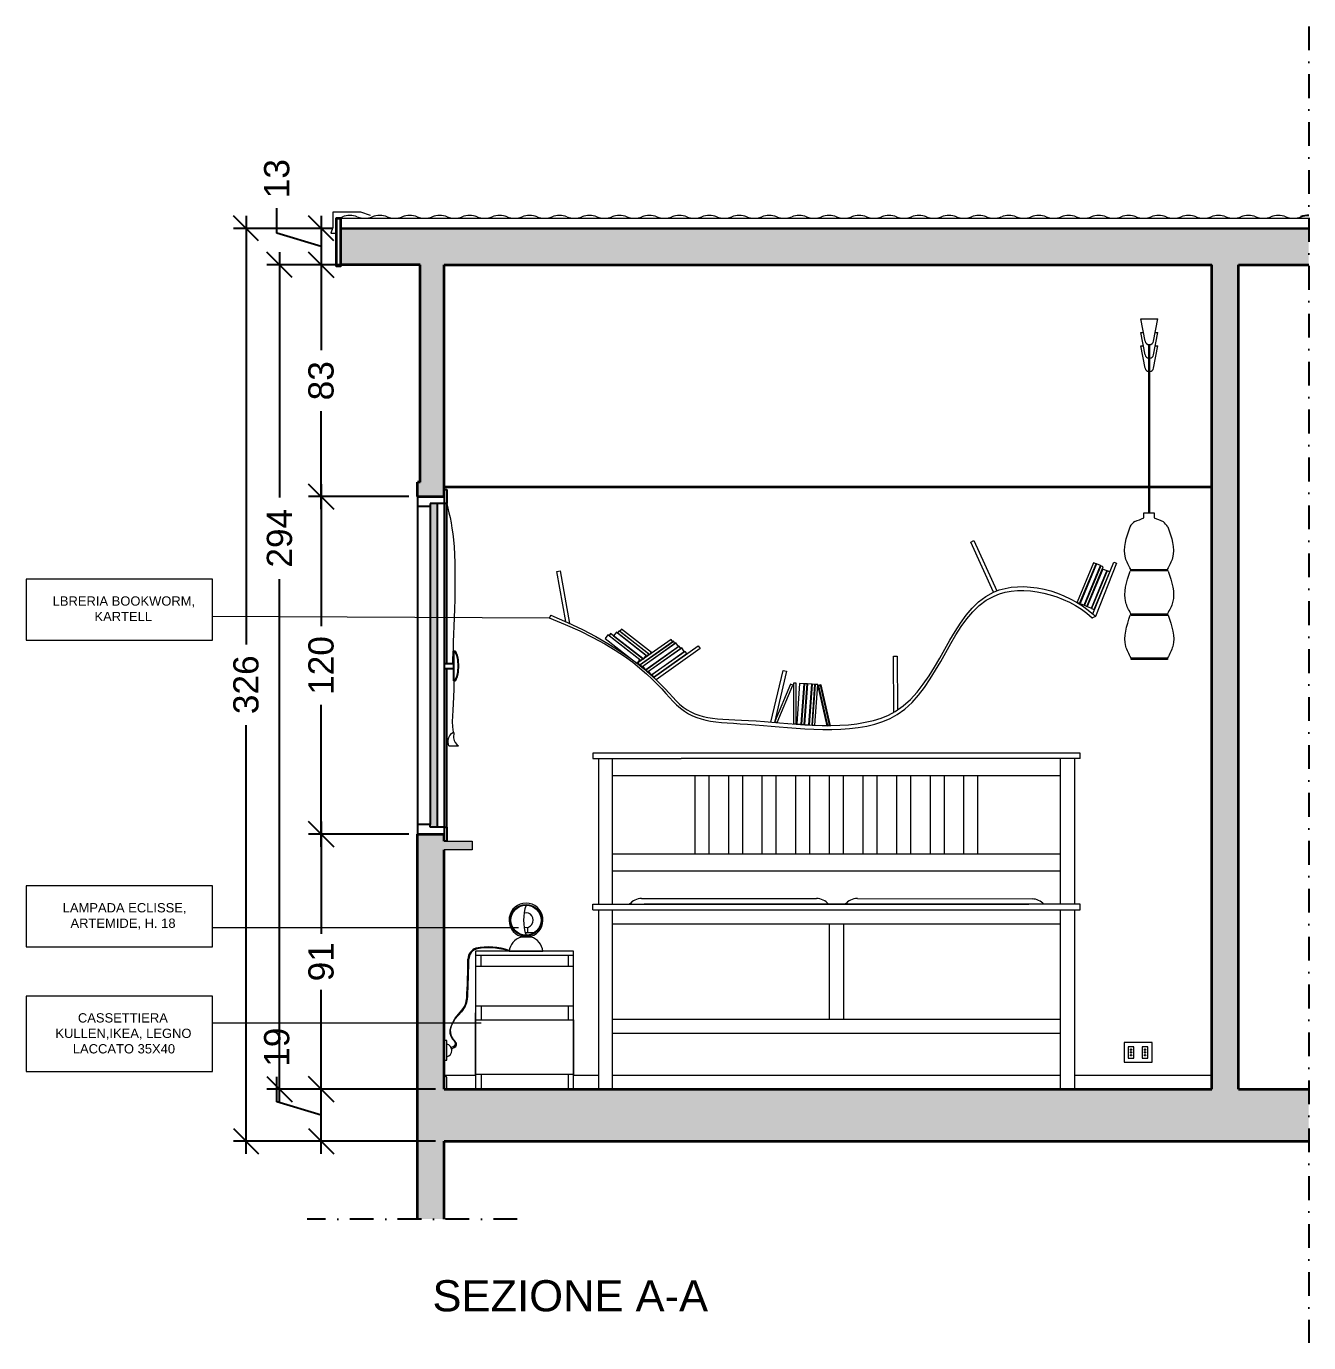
# Model space of a CAD drawing. Header units: inches. Extents: x -449 to 2669, y -1122 to 7170.
# Drawn here: x 875.4 to 1333.2, y 262.2 to 732 of the extents above; entities that cross this region are included whole.
import ezdxf

# ---------------------------------------------------------------- set-up
doc = ezdxf.new("R2010")
doc.units = ezdxf.units.IN
doc.header["$MEASUREMENT"] = 0
doc.linetypes.add('DASHDOT', pattern=[1, 0.5, -0.25, 0, -0.25])
for name, color, linetype, lineweight in [('A-ANNO-DIMS', 3, 'Continuous', 18), ('A-ANNO-SYMB', 3, 'Continuous', 18), ('A-DETL-MBND', 3, 'Continuous', 18), ('A-ELEV-MBE1', 7, 'Continuous', 35), ('A-ELEV-MBE2', 4, 'Continuous', 25), ('A-FURN', 8, 'Continuous', 18), ('A-SECT-MCUT', 7, 'Continuous', 35), ('A-WALL-STUD', 3, 'Continuous', 18)]:
    doc.layers.add(name, color=color, linetype=linetype, lineweight=lineweight)
doc.layers.add('TRATTEGGIO', color=32, linetype='Continuous')
doc.styles.add('ARIAL', font='Arial.ttf')
doc.styles.get("Standard").update_dxf_attribs({"font": 'Arial.ttf'})
doc.dimstyles.new('TICK_36', dxfattribs={"dimtxt": 3.6, "dimasz": 3.6, "dimexe": 1.8, "dimexo": 1.2, "dimgap": 1.8, "dimtad": 0, "dimdec": 0, "dimzin": 0, "dimdsep": 46, "dimtxsty": 'ARIAL', "dimblk": 'OBLIQUE', "dimcen": 1.8, "dimdle": 1.8, "dimclrd": 256, "dimclrt": 256, "dimadec": 0, "dimazin": 0, "dimtfac": 1, "dimtdec": 0, "dimtmove": 1, "dimatfit": 3, "dimldrblk": 'OPEN90', "dimfxl": 1, "dimtfill": 1, "dimtolj": 1, "dimtzin": 0, "dimarcsym": 0})

# ---------------------------------------------------------------- blocks, each defined once
blk = doc.blocks.new('_Oblique')
at = {"color": 0, "linetype": 'ByBlock', "lineweight": -2}
blk.add_line((-0.5, -0.5), (0.5, 0.5), dxfattribs=at)
blk = doc.blocks.new('*D50')
at = {"layer": 'A-ANNO-DIMS', "lineweight": -2, "transparency": 16777216}
for p, q in [((953.82, 664.43), (953.82, 511.43)), ((953.82, 329.67), (953.82, 482.67))]:
    blk.add_line(p, q, dxfattribs=at)
at = {"layer": 'A-ANNO-DIMS', "color": 0, "lineweight": -2, "transparency": 16777216}
for p, q in [((984.56, 659.93), (949.32, 659.93)), ((1021.49, 334.17), (949.32, 334.17))]:
    blk.add_line(p, q, dxfattribs=at)
at = {"layer": 'Defpoints', "color": 0, "transparency": 16777216}
for p in [(953.82, 659.93), (987.56, 659.93), (1024.49, 334.17)]:
    blk.add_point(p, dxfattribs=at)
at = {"layer": 'A-ANNO-DIMS', "lineweight": -2, "transparency": 16777216, "xscale": 9, "yscale": 9, "zscale": 9}
for p, rotation in [((953.82, 659.93), 90), ((953.82, 334.17), 270)]:
    blk.add_blockref('_Oblique', p, dxfattribs=dict(at, rotation=rotation))
at = {"layer": 'A-ANNO-DIMS', "transparency": 16777216, "insert": (953.82, 497.05), "char_height": 9, "attachment_point": 5, "rotation": 90, "style": 'ARIAL', "bg_fill": 3, "box_fill_scale": 1.25, "bg_fill_color": 256, "bg_fill_true_color": 13158600, "bg_fill_transparency": 0}
blk.add_mtext('\\A1;326', dxfattribs=at)
blk = doc.blocks.new('_Open90')
at = {"color": 0, "linetype": 'ByBlock', "lineweight": -2}
for p, q in [((0, 0), (-1, 0)), ((-0.5, 0.5), (0, 0)), ((0, 0), (-0.5, -0.5))]:
    blk.add_line(p, q, dxfattribs=at)
blk = doc.blocks.new('*D51')
at = {"layer": 'A-ANNO-DIMS', "lineweight": -2, "transparency": 16777216}
for p, q in [((964.81, 348.17), (964.81, 357.17)), ((980.63, 329.67), (980.63, 357.19)), ((980.63, 343.43), (964.81, 348.17))]:
    blk.add_line(p, q, dxfattribs=at)
at = {"layer": 'A-ANNO-DIMS', "color": 0, "lineweight": -2, "transparency": 16777216}
for p, q in [((1021.49, 352.69), (976.13, 352.69)), ((1021.49, 334.17), (976.13, 334.17))]:
    blk.add_line(p, q, dxfattribs=at)
at = {"layer": 'Defpoints', "color": 0, "transparency": 16777216}
for p in [(980.63, 352.69), (1024.49, 352.69), (1024.49, 334.17)]:
    blk.add_point(p, dxfattribs=at)
at = {"layer": 'A-ANNO-DIMS', "lineweight": -2, "transparency": 16777216, "xscale": 9, "yscale": 9, "zscale": 9}
for p, rotation in [((980.63, 352.69), 90), ((980.63, 334.17), 270)]:
    blk.add_blockref('_Oblique', p, dxfattribs=dict(at, rotation=rotation))
at = {"layer": 'A-ANNO-DIMS', "transparency": 16777216, "insert": (964.81, 367.69), "char_height": 9, "attachment_point": 5, "rotation": 90, "style": 'ARIAL', "bg_fill": 3, "box_fill_scale": 1.25, "bg_fill_color": 256, "bg_fill_true_color": 13158600, "bg_fill_transparency": 0}
blk.add_mtext('\\A1;19', dxfattribs=at)
blk = doc.blocks.new('*D52')
at = {"layer": 'A-ANNO-DIMS', "lineweight": -2, "transparency": 16777216}
for p, q in [((980.63, 448.19), (980.63, 408.21)), ((980.63, 348.19), (980.63, 388.16))]:
    blk.add_line(p, q, dxfattribs=at)
at = {"layer": 'A-ANNO-DIMS', "color": 0, "lineweight": -2, "transparency": 16777216}
for p, q in [((1011.98, 443.69), (976.13, 443.69)), ((1021.49, 352.69), (976.13, 352.69))]:
    blk.add_line(p, q, dxfattribs=at)
at = {"layer": 'Defpoints', "color": 0, "transparency": 16777216}
for p in [(980.63, 443.69), (1014.98, 443.69), (1024.49, 352.69)]:
    blk.add_point(p, dxfattribs=at)
at = {"layer": 'A-ANNO-DIMS', "lineweight": -2, "transparency": 16777216, "xscale": 9, "yscale": 9, "zscale": 9}
for p, rotation in [((980.63, 443.69), 90), ((980.63, 352.69), 270)]:
    blk.add_blockref('_Oblique', p, dxfattribs=dict(at, rotation=rotation))
at = {"layer": 'A-ANNO-DIMS', "transparency": 16777216, "insert": (980.63, 398.19), "char_height": 9, "attachment_point": 5, "rotation": 90, "style": 'ARIAL', "bg_fill": 3, "box_fill_scale": 1.25, "bg_fill_color": 256, "bg_fill_true_color": 13158600, "bg_fill_transparency": 0}
blk.add_mtext('\\A1;91', dxfattribs=at)
blk = doc.blocks.new('*D53')
at = {"layer": 'A-ANNO-DIMS', "lineweight": -2, "transparency": 16777216}
for p, q in [((980.63, 568.68), (980.63, 517.95)), ((980.63, 439.19), (980.63, 489.92))]:
    blk.add_line(p, q, dxfattribs=at)
at = {"layer": 'A-ANNO-DIMS', "color": 0, "lineweight": -2, "transparency": 16777216}
for p, q in [((1011.98, 564.18), (976.13, 564.18)), ((1011.98, 443.69), (976.13, 443.69))]:
    blk.add_line(p, q, dxfattribs=at)
at = {"layer": 'Defpoints', "color": 0, "transparency": 16777216}
for p in [(980.63, 564.18), (1014.98, 564.18), (1014.98, 443.69)]:
    blk.add_point(p, dxfattribs=at)
at = {"layer": 'A-ANNO-DIMS', "lineweight": -2, "transparency": 16777216, "xscale": 9, "yscale": 9, "zscale": 9}
for p, rotation in [((980.63, 564.18), 90), ((980.63, 443.69), 270)]:
    blk.add_blockref('_Oblique', p, dxfattribs=dict(at, rotation=rotation))
at = {"layer": 'A-ANNO-DIMS', "transparency": 16777216, "insert": (980.63, 503.93), "char_height": 9, "attachment_point": 5, "rotation": 90, "style": 'ARIAL', "bg_fill": 3, "box_fill_scale": 1.25, "bg_fill_color": 256, "bg_fill_true_color": 13158600, "bg_fill_transparency": 0}
blk.add_mtext('\\A1;120', dxfattribs=at)
blk = doc.blocks.new('*D54')
at = {"layer": 'A-ANNO-DIMS', "lineweight": -2, "transparency": 16777216}
for p, q in [((980.63, 651.42), (980.63, 616.43)), ((980.63, 559.68), (980.63, 594.66))]:
    blk.add_line(p, q, dxfattribs=at)
at = {"layer": 'A-ANNO-DIMS', "color": 0, "lineweight": -2, "transparency": 16777216}
for p, q in [((1012.98, 646.92), (976.13, 646.92)), ((1011.98, 564.18), (976.13, 564.18))]:
    blk.add_line(p, q, dxfattribs=at)
at = {"layer": 'Defpoints', "color": 0, "transparency": 16777216}
for p in [(980.63, 646.92), (1015.98, 646.92), (1014.98, 564.18)]:
    blk.add_point(p, dxfattribs=at)
at = {"layer": 'A-ANNO-DIMS', "lineweight": -2, "transparency": 16777216, "xscale": 9, "yscale": 9, "zscale": 9}
for p, rotation in [((980.63, 646.92), 90), ((980.63, 564.18), 270)]:
    blk.add_blockref('_Oblique', p, dxfattribs=dict(at, rotation=rotation))
at = {"layer": 'A-ANNO-DIMS', "transparency": 16777216, "insert": (980.63, 605.55), "char_height": 9, "attachment_point": 5, "rotation": 90, "style": 'ARIAL', "bg_fill": 3, "box_fill_scale": 1.25, "bg_fill_color": 256, "bg_fill_true_color": 13158600, "bg_fill_transparency": 0}
blk.add_mtext('\\A1;83', dxfattribs=at)
blk = doc.blocks.new('*D55')
at = {"layer": 'A-ANNO-DIMS', "lineweight": -2, "transparency": 16777216}
for p, q in [((964.81, 658.17), (964.81, 667.17)), ((980.63, 664.43), (980.63, 642.42)), ((980.63, 653.42), (964.81, 658.17))]:
    blk.add_line(p, q, dxfattribs=at)
at = {"layer": 'A-ANNO-DIMS', "color": 0, "lineweight": -2, "transparency": 16777216}
for p, q in [((984.56, 659.93), (976.13, 659.93)), ((984.56, 646.92), (976.13, 646.92))]:
    blk.add_line(p, q, dxfattribs=at)
at = {"layer": 'Defpoints', "color": 0, "transparency": 16777216}
for p in [(987.56, 659.93), (980.63, 646.92), (987.56, 646.92)]:
    blk.add_point(p, dxfattribs=at)
at = {"layer": 'A-ANNO-DIMS', "lineweight": -2, "transparency": 16777216, "xscale": 9, "yscale": 9, "zscale": 9}
for p, rotation in [((980.63, 659.93), 90), ((980.63, 646.92), 270)]:
    blk.add_blockref('_Oblique', p, dxfattribs=dict(at, rotation=rotation))
at = {"layer": 'A-ANNO-DIMS', "transparency": 16777216, "insert": (964.81, 677.68), "char_height": 9, "attachment_point": 5, "rotation": 90, "style": 'ARIAL', "bg_fill": 3, "box_fill_scale": 1.25, "bg_fill_color": 256, "bg_fill_true_color": 13158600, "bg_fill_transparency": 0}
blk.add_mtext('\\A1;13', dxfattribs=at)
blk = doc.blocks.new('*D56')
at = {"layer": 'A-ANNO-DIMS', "lineweight": -2, "transparency": 16777216}
for p, q in [((965.79, 651.42), (965.79, 563.91)), ((965.79, 348.19), (965.79, 534.77))]:
    blk.add_line(p, q, dxfattribs=at)
at = {"layer": 'A-ANNO-DIMS', "color": 0, "lineweight": -2, "transparency": 16777216}
for p, q in [((1012.98, 646.92), (961.29, 646.92)), ((1011.98, 352.69), (961.29, 352.69))]:
    blk.add_line(p, q, dxfattribs=at)
at = {"layer": 'Defpoints', "color": 0, "transparency": 16777216}
for p in [(965.79, 646.92), (1015.98, 646.92), (1014.98, 352.69)]:
    blk.add_point(p, dxfattribs=at)
at = {"layer": 'A-ANNO-DIMS', "lineweight": -2, "transparency": 16777216, "xscale": 9, "yscale": 9, "zscale": 9}
for p, rotation in [((965.79, 646.92), 90), ((965.79, 352.69), 270)]:
    blk.add_blockref('_Oblique', p, dxfattribs=dict(at, rotation=rotation))
at = {"layer": 'A-ANNO-DIMS', "transparency": 16777216, "insert": (965.79, 549.34), "char_height": 9, "attachment_point": 5, "rotation": 90, "style": 'ARIAL', "bg_fill": 3, "box_fill_scale": 1.25, "bg_fill_color": 256, "bg_fill_true_color": 13158600, "bg_fill_transparency": 0}
blk.add_mtext('\\A1;294', dxfattribs=at)

msp = doc.modelspace()

# ---------------------------------------------------------------- hatches: boundary and pattern name
h = msp.add_hatch(color=5)
h.dxf.hatch_style = 1
h.paths.add_polyline_path([(1024.49, 564.18), (1024.49, 569.36), (1023.49, 569.36), (1014.98, 569.36), (1014.98, 564.18)])
h = msp.add_hatch()
h.set_pattern_fill('AR-SAND', color=5)
h.set_pattern_definition([(37.5, (167.6213, 0), (-0.0629934, 1.9268238), [0, -1.52, 0, -1.7, 0, -1.625]), (7.5, (167.6213, 0), (1.769777, 2.822146), [0, -0.82, 0, -1.37, 0, -0.525]), (327.5, (166.3913, 0), (3.1141419, 0.005659), [0, -0.5, 0, -1.8, 0, -2.35]), (317.5, (166.3913, 0), (3.0061266, 0.8776756), [0, -0.25, 0, -1.18, 0, -1.35])])
h.paths.add_polyline_path([(1022, 561.69), (1019.49, 561.69), (1019.49, 560.69), (1019.49, 447.19), (1019.49, 446.19), (1022, 446.19)])
at = {"layer": 'A-FURN'}
h = msp.add_hatch(color=5, dxfattribs=at)
h.dxf.hatch_style = 1
h.paths.add_polyline_path([(1034.49, 441.19), (1024.49, 441.19), (1024.49, 438.19), (1024.49, 438.19), (1034.49, 438.19)])
at = {"layer": 'A-WALL-STUD'}
h = msp.add_hatch(color=5, dxfattribs=at)
h.dxf.hatch_style = 1
h.paths.add_polyline_path([(1333.16, 334.17), (1333.16, 352.69), (1308.14, 352.69), (1308.14, 646.92), (1333.16, 646.92), (1333.16, 660.02), (987.56, 659.93), (987.56, 647.92), (987.56, 646.92), (1015.98, 646.92), (1015.98, 569.36), (1023.49, 569.36), (1024.49, 569.36), (1024.49, 646.92), (1298.63, 646.92), (1298.63, 352.69), (1024.49, 352.69), (1024.49, 443.69), (1014.98, 443.69), (1014.98, 306.34), (1024.49, 306.34), (1024.49, 334.17)])

# ---------------------------------------------------------------- linework, layer by layer
at = {"color": 2}
for p, q in [((1014.98, 564.18), (1024.49, 564.18)), ((1028.05, 498.41), (1028.05, 509.09)), ((1028.05, 503.75), (1028.05, 503.75)), ((1024.49, 443.69), (1014.98, 443.69)), ((1024.49, 446.19), (1025.49, 446.19)), ((1024.49, 441.19), (1024.49, 443.69)), ((1025.49, 446.19), (1025.49, 441.19)), ((1025.49, 441.19), (1024.49, 441.19))]:
    msp.add_line(p, q, dxfattribs=at)
msp.add_line((1014.98, 443.69), (1024.49, 443.69))
at = {"color": 8}
msp.add_line((1079.61, 352.69), (1084.61, 352.69), dxfattribs=at)
at = {"color": 3}
msp.add_lwpolyline([(1158.02, 496.65), (1161.23, 482.49), (1162.17, 482.71), (1158.97, 496.86), (1158.02, 496.65)], dxfattribs=at)
at = {"color": 8}
for points in [[(1079.61, 352.69), (1084.61, 352.69)], [(1244.61, 352.69), (1249.61, 352.69)]]:
    msp.add_lwpolyline(points, dxfattribs=at)
at = {"color": 2}
msp.add_arc((1333.05, 657.22), 7.32, 89.1243, 111.4187, dxfattribs=at)
msp.add_ellipse((1028.05, 503.75), major_axis=(0, -5.34), ratio=0.3, start_param=0, end_param=3.141593, dxfattribs=at)
at = {"color": 252}
msp.add_open_spline([(1028.05, 505.88), (1028.05, 505.88), (1028.04, 505.89), (1028.04, 505.89)], degree=3, dxfattribs=at)
at = {"layer": 'A-ANNO-SYMB', "color": 6}
for points in [[(875.38, 512.94), (941.83, 512.94), (941.83, 534.72), (875.38, 534.72)], [(875.38, 403.47), (941.83, 403.47), (941.83, 425.25), (875.38, 425.25)], [(875.38, 359.01), (941.83, 359.01), (941.83, 385.95), (875.38, 385.95)]]:
    msp.add_lwpolyline(points, close=True, dxfattribs=at)
at = {"layer": 'A-DETL-MBND', "color": 2}
for points in [[(998.29, 664.48), (998.29, 664.48), (994.82, 665.71), (984.81, 665.71), (984.81, 660.21), (984.06, 658.21), (985.81, 658.21)], [(987.56, 663.53), (1333.16, 663.53)]]:
    msp.add_lwpolyline(points, dxfattribs=at)
at = {"layer": 'A-DETL-MBND'}
msp.add_arc((985.52, 670.85), 7.32, 274.183, 291.4187, dxfattribs=at)
at = {"layer": 'A-DETL-MBND', "color": 2}
for centre, start, end in [((990.87, 657.22), 68.5813, 111.4187), ((996.22, 670.85), 248.5813, 291.4187), ((1001.56, 657.22), 68.5813, 111.4187), ((1006.91, 670.85), 248.5813, 291.4187), ((1012.26, 657.22), 68.5813, 111.4187), ((1017.6, 670.85), 248.5813, 291.4187), ((1022.95, 657.22), 68.5813, 111.4187), ((1028.3, 670.85), 248.5813, 291.4187), ((1033.64, 657.22), 68.5813, 111.4187), ((1038.99, 670.85), 248.5813, 291.4187), ((1044.34, 657.22), 68.5813, 111.4187), ((1049.68, 670.85), 248.5813, 291.4187), ((1055.03, 657.22), 68.5813, 111.4187), ((1060.38, 670.85), 248.5813, 291.4187), ((1065.72, 657.22), 68.5813, 111.4187), ((1071.07, 670.85), 248.5813, 291.4187), ((1076.42, 657.22), 68.5813, 111.4187), ((1081.76, 670.85), 248.5813, 291.4187), ((1087.11, 657.22), 68.5813, 111.4187), ((1092.46, 670.85), 248.5813, 291.4187), ((1097.8, 657.22), 68.5813, 111.4187), ((1103.15, 670.85), 248.5813, 291.4187), ((1108.5, 657.22), 68.5813, 111.4187), ((1113.84, 670.85), 248.5813, 291.4187), ((1119.19, 657.22), 68.5813, 111.4187), ((1124.54, 670.85), 248.5813, 291.4187), ((1129.88, 657.22), 68.5813, 111.4187), ((1135.23, 670.85), 248.5813, 291.4187), ((1140.57, 657.22), 68.5813, 111.4187), ((1145.92, 670.85), 248.5813, 291.4187), ((1151.27, 657.22), 68.5813, 111.4187), ((1156.61, 670.85), 248.5813, 291.4187), ((1161.96, 657.22), 68.5813, 111.4187), ((1167.31, 670.85), 248.5813, 291.4187), ((1172.65, 657.22), 68.5813, 111.4187), ((1178, 670.85), 248.5813, 291.4187), ((1183.35, 657.22), 68.5813, 111.4187), ((1188.69, 670.85), 248.5813, 291.4187), ((1194.04, 657.22), 68.5813, 111.4187), ((1199.39, 670.85), 248.5813, 291.4187), ((1204.73, 657.22), 68.5813, 111.4187), ((1210.08, 670.85), 248.5813, 291.4187), ((1215.43, 657.22), 68.5813, 111.4187), ((1220.77, 670.85), 248.5813, 291.4187), ((1226.12, 657.22), 68.5813, 111.4187), ((1231.47, 670.85), 248.5813, 291.4187), ((1236.81, 657.22), 68.5813, 111.4187), ((1242.16, 670.85), 248.5813, 291.4187), ((1247.51, 657.22), 68.5813, 111.4187), ((1252.85, 670.85), 248.5813, 291.4187), ((1258.2, 657.22), 68.5813, 111.4187), ((1263.55, 670.85), 248.5813, 291.4187), ((1268.89, 657.22), 68.5813, 111.4187), ((1274.24, 670.85), 248.5813, 291.4187), ((1279.59, 657.22), 68.5813, 111.4187), ((1284.93, 670.85), 248.5813, 291.4187), ((1290.28, 657.22), 68.5813, 111.4187), ((1295.63, 670.85), 248.5813, 291.4187), ((1300.97, 657.22), 68.5813, 111.4187), ((1306.32, 670.85), 248.5813, 291.4187), ((1311.66, 657.22), 68.5813, 111.4187), ((1317.01, 670.85), 248.5813, 291.4187), ((1322.36, 657.22), 68.5813, 111.4187), ((1327.7, 670.85), 248.5813, 291.4187)]:
    msp.add_arc(centre, 7.32, start, end, dxfattribs=at)
at = {"layer": 'A-ELEV-MBE2', "color": 2}
for p, q in [((1014.98, 564.18), (1014.98, 443.69)), ((1024.49, 566.69), (1025.49, 566.69)), ((1024.49, 564.18), (1024.49, 443.69)), ((1025.49, 566.69), (1025.49, 561.69)), ((1025.49, 561.69), (1024.49, 561.69)), ((1025.49, 504.55), (1025.49, 561.69)), ((1028.05, 504.55), (1024.49, 504.55)), ((1024.49, 502.9), (1028.05, 502.9)), ((1025.49, 446.19), (1025.49, 502.9))]:
    msp.add_line(p, q, dxfattribs=at)
at = {"layer": 'A-ELEV-MBE2', "color": 6}
for p, q in [((1019.49, 560.69), (1014.98, 560.68)), ((1024.49, 561.69), (1019.49, 561.69)), ((1019.49, 561.69), (1019.49, 560.69)), ((1019.49, 560.69), (1019.49, 447.19)), ((1022, 561.69), (1022, 446.19)), ((1019.49, 447.19), (1014.98, 447.19)), ((1019.49, 446.19), (1019.49, 447.19)), ((1024.49, 446.19), (1019.49, 446.19))]:
    msp.add_line(p, q, dxfattribs=at)
at = {"layer": 'A-FURN', "color": 8}
for p, q in [((1273.28, 627.7), (1279.28, 627.7)), ((1274.78, 619.7), (1273.28, 627.7)), ((1277.78, 619.7), (1279.28, 627.7)), ((1273.28, 622.8), (1274.19, 622.8)), ((1274.78, 614.8), (1273.28, 622.8)), ((1277.78, 614.8), (1279.28, 622.8)), ((1278.36, 622.8), (1279.28, 622.8)), ((1273.28, 618.07), (1274.16, 618.07)), ((1274.78, 610.07), (1273.28, 618.07)), ((1276.05, 558.37), (1276.05, 618.46)), ((1276.48, 558.37), (1276.48, 618.46)), ((1277.78, 610.07), (1279.28, 618.07)), ((1278.39, 618.07), (1279.28, 618.07)), ((1274.3, 556.67), (1274.3, 558.37)), ((1274.3, 558.37), (1278.02, 558.37)), ((1278.02, 558.37), (1278.02, 556.67)), ((1269.64, 538.23), (1282.68, 538.23)), ((1269.68, 537.67), (1269.64, 538.23)), ((1282.68, 537.67), (1269.68, 537.67)), ((1282.68, 538.23), (1282.68, 537.67)), ((1269.7, 522.37), (1282.74, 522.37)), ((1269.74, 521.82), (1269.7, 522.37)), ((1282.74, 521.82), (1269.74, 521.82)), ((1282.74, 522.37), (1282.74, 521.82)), ((1269.75, 506.66), (1282.79, 506.66)), ((1269.79, 506.1), (1269.75, 506.66)), ((1282.79, 506.1), (1269.79, 506.1)), ((1282.79, 506.66), (1282.79, 506.1))]:
    msp.add_line(p, q, dxfattribs=at)
at = {"layer": 'A-FURN', "color": 252}
for p, q in [((1212.56, 548), (1213.67, 548.5)), ((1220.67, 530.11), (1212.56, 548)), ((1213.67, 548.5), (1221.84, 530.59)), ((1256.07, 522.37), (1263.62, 540.79)), ((1264.61, 540.39), (1257.04, 521.41)), ((1263.62, 540.79), (1264.61, 540.39)), ((1064.73, 537.51), (1065.93, 537.73)), ((1067.97, 519.57), (1064.73, 537.51)), ((1065.93, 537.73), (1069.32, 518.95)), ((1062.61, 521.93), (1062.05, 520.76)), ((1257.06, 521.46), (1255.94, 520.92)), ((1099.29, 499.69), (1115.19, 510.99)), ((1115.89, 510), (1100.21, 498.81)), ((1115.19, 510.99), (1115.89, 510)), ((1185, 507.22), (1186.22, 507.23)), ((1185.12, 487.27), (1185, 507.22)), ((1186.22, 507.23), (1186.37, 488.03)), ((1141.15, 483.74), (1145.6, 502.18)), ((1146.78, 501.9), (1142.41, 483.63)), ((1145.6, 502.18), (1146.78, 501.9)), ((1251.61, 472.69), (1077.61, 472.69)), ((1077.61, 472.69), (1077.61, 470.69)), ((1077.61, 470.69), (1109.13, 470.69)), ((1079.61, 470.69), (1079.61, 418.69)), ((1084.61, 468.92), (1084.61, 470.69)), ((1228.17, 470.69), (1109.13, 470.69)), ((1251.61, 470.69), (1228.17, 470.69)), ((1244.61, 418.69), (1244.61, 470.69)), ((1249.61, 470.69), (1249.61, 418.69)), ((1251.61, 470.69), (1251.61, 472.69)), ((1084.61, 418.69), (1084.61, 468.92)), ((1084.61, 464.69), (1244.61, 464.69)), ((1114.11, 436.69), (1114.11, 464.69)), ((1119.11, 436.69), (1119.11, 464.69)), ((1126.11, 436.69), (1126.11, 464.69)), ((1131.11, 436.69), (1131.11, 464.69)), ((1138.11, 436.69), (1138.11, 464.69)), ((1143.11, 436.69), (1143.11, 464.69)), ((1150.11, 436.69), (1150.11, 464.69)), ((1155.11, 436.69), (1155.11, 464.69)), ((1162.11, 436.69), (1162.11, 464.69)), ((1167.11, 436.69), (1167.11, 464.69)), ((1174.11, 436.69), (1174.11, 464.69)), ((1179.11, 436.69), (1179.11, 464.69)), ((1186.11, 436.69), (1186.11, 464.69)), ((1191.11, 436.69), (1191.11, 464.69)), ((1198.11, 436.69), (1198.11, 464.69)), ((1203.11, 436.69), (1203.11, 464.69)), ((1210.11, 436.69), (1210.11, 464.69)), ((1215.11, 436.69), (1215.11, 464.69)), ((1084.61, 436.69), (1244.61, 436.69)), ((1084.61, 430.69), (1244.61, 430.69)), ((1244.61, 418.69), (1244.61, 428.69)), ((1077.61, 416.69), (1077.61, 418.69)), ((1077.61, 418.69), (1233.26, 418.69)), ((1095.04, 420.76), (1157.43, 420.77)), ((1251.61, 418.69), (1095.96, 418.69)), ((1172.04, 420.77), (1234.44, 420.6)), ((1251.61, 416.69), (1251.61, 418.69)), ((1077.61, 416.69), (1251.61, 416.69)), ((1079.61, 416.69), (1079.61, 352.69)), ((1084.61, 377.6), (1084.61, 416.69)), ((1244.61, 352.69), (1244.61, 416.69)), ((1244.61, 372.69), (1244.61, 416.69)), ((1249.61, 416.69), (1249.61, 352.69)), ((1054.46, 408.69), (1054.46, 410.52)), ((1084.61, 411.69), (1244.61, 411.69)), ((1162.11, 377.69), (1162.11, 411.69)), ((1167.11, 411.69), (1167.11, 377.69)), ((1053.77, 407.29), (1051.88, 407.29)), ((1053.76, 406.99), (1051.88, 406.99)), ((1053.46, 408.69), (1056.93, 408.69)), ((1055.64, 407.29), (1053.76, 407.29)), ((1055.64, 406.99), (1053.76, 406.99)), ((1070.76, 401.99), (1035.76, 401.99)), ((1035.76, 401.99), (1035.76, 352.99)), ((1035.76, 400.49), (1070.76, 400.49)), ((1037.76, 396.49), (1037.76, 400.49)), ((1047.76, 401.99), (1059.76, 401.99)), ((1068.76, 400.49), (1068.76, 399.95)), ((1068.76, 399.95), (1068.76, 396.49)), ((1070.76, 352.99), (1070.76, 401.99)), ((1070.76, 396.49), (1035.76, 396.49)), ((1035.76, 396.49), (1035.76, 382.49)), ((1070.76, 382.49), (1070.76, 393.35)), ((1035.76, 382.49), (1070.76, 382.49)), ((1037.76, 382.49), (1037.76, 377.49)), ((1068.76, 382.49), (1068.76, 381.19)), ((1068.76, 381.19), (1068.76, 377.49)), ((1035.76, 357.99), (1035.76, 379.99)), ((1035.76, 377.49), (1070.76, 377.49)), ((1070.76, 377.49), (1070.76, 357.99)), ((1084.61, 377.69), (1244.61, 377.69)), ((1084.61, 352.69), (1084.61, 377.6)), ((1084.61, 372.69), (1244.61, 372.69)), ((1268.77, 367.84), (1268.77, 363.84)), ((1270.77, 367.84), (1268.77, 367.84)), ((1270.77, 363.84), (1270.77, 367.84)), ((1273.77, 367.84), (1273.77, 363.84)), ((1275.77, 367.84), (1273.77, 367.84)), ((1275.77, 363.84), (1275.77, 367.84)), ((1268.77, 363.84), (1270.77, 363.84)), ((1273.77, 363.84), (1275.77, 363.84)), ((1070.76, 357.99), (1035.76, 357.99)), ((1037.76, 357.99), (1037.76, 352.99)), ((1068.76, 357.99), (1068.76, 353.71)), ((1070.76, 357.69), (1079.61, 357.69)), ((1084.61, 357.69), (1244.61, 357.69)), ((1249.61, 357.69), (1298.63, 357.69)), ((1035.76, 352.99), (1070.76, 352.99)), ((1035.76, 352.99), (1035.97, 352.69)), ((1037.59, 352.69), (1035.97, 352.69)), ((1037.76, 352.99), (1037.59, 352.69)), ((1068.76, 353.71), (1068.76, 352.99)), ((1068.97, 352.69), (1068.76, 352.99)), ((1070.59, 352.69), (1068.97, 352.69)), ((1070.76, 352.99), (1070.59, 352.69))]:
    msp.add_line(p, q, dxfattribs=at)
at = {"layer": 'A-FURN', "color": 3}
msp.add_line((1099.53, 498.32), (1099.46, 498.27), dxfattribs=at)
at = {"layer": 'A-FURN', "color": 1}
for p, q in [((1024.49, 441.19), (1034.49, 441.19)), ((1034.49, 438.19), (1024.49, 438.19)), ((1034.49, 441.19), (1034.49, 438.19))]:
    msp.add_line(p, q, dxfattribs=at)
at = {"layer": 'A-FURN', "color": 252, "linetype": 'Continuous'}
msp.add_line((1070.72, 393.35), (1070.76, 393.4), dxfattribs=at)
at = {"layer": 'A-FURN', "color": 3}
for points in [[(1251.37, 526.11), (1257.25, 540.25), (1256.35, 540.62), (1250.48, 526.48), (1251.37, 526.11)], [(1253.02, 525.42), (1258.9, 539.56), (1257.41, 540.18), (1251.54, 526.04), (1253.02, 525.42)], [(1253.98, 525.03), (1259.85, 539.16), (1258.96, 539.54), (1253.09, 525.4), (1253.98, 525.03)], [(1255.58, 524.36), (1261.15, 537.76), (1259.64, 538.31), (1254.1, 524.98), (1255.58, 524.36)], [(1256.59, 523.94), (1262.15, 537.34), (1261.26, 537.72), (1255.69, 524.31), (1256.59, 523.94)], [(1098.51, 508.58), (1087.88, 516.9), (1087.28, 516.13), (1097.91, 507.82), (1098.51, 508.58)], [(1094.43, 505.92), (1083, 514.86), (1082.01, 513.59), (1093.44, 504.65), (1094.43, 505.92)], [(1095.42, 506.41), (1083.98, 515.36), (1083.39, 514.59), (1094.82, 505.65), (1095.42, 506.41)], [(1096.66, 507.5), (1086.03, 515.82), (1085.04, 514.55), (1095.67, 506.24), (1096.66, 507.5)], [(1097.66, 507.98), (1087.03, 516.29), (1086.44, 515.53), (1097.06, 507.22), (1097.66, 507.98)], [(1105.56, 513.22), (1093.71, 504.83), (1094.27, 504.04), (1106.12, 512.43), (1105.56, 513.22)], [(1106.38, 512.56), (1094.53, 504.18), (1095.09, 503.39), (1106.94, 511.78), (1106.38, 512.56)], [(1107.3, 512), (1095.46, 503.61), (1096.39, 502.3), (1108.23, 510.69), (1107.3, 512)], [(1108.43, 510.81), (1096.59, 502.42), (1097.15, 501.63), (1108.99, 510.02), (1108.43, 510.81)], [(1109.33, 510.22), (1097.48, 501.83), (1098.41, 500.52), (1110.25, 508.91), (1109.33, 510.22)], [(1110.57, 508.97), (1098.72, 500.58), (1099.28, 499.79), (1111.13, 508.18), (1110.57, 508.97)], [(1143.43, 483.54), (1149.03, 496.93), (1148.14, 497.31), (1142.53, 483.92), (1143.43, 483.54)], [(1150.24, 483.07), (1150.24, 497.58), (1149.27, 497.58), (1149.27, 483.07), (1150.24, 483.07)], [(1152.02, 482.96), (1153.05, 497.43), (1151.45, 497.55), (1150.42, 483.07), (1152.02, 482.96)], [(1153.05, 482.88), (1154.09, 497.36), (1153.12, 497.43), (1152.09, 482.95), (1153.05, 482.88)], [(1154.78, 482.76), (1155.81, 497.24), (1154.21, 497.35), (1153.18, 482.87), (1154.78, 482.76)], [(1155.87, 482.68), (1156.9, 497.16), (1155.94, 497.23), (1154.9, 482.75), (1155.87, 482.68)], [(1156.87, 482.61), (1157.9, 497.09), (1156.94, 497.16), (1155.91, 482.68), (1156.87, 482.61)]]:
    msp.add_lwpolyline(points, dxfattribs=at)
at = {"layer": 'A-FURN', "color": 252}
msp.add_lwpolyline([(1267.27, 362.34), (1277.27, 362.34), (1277.27, 369.34), (1267.27, 369.34), (1267.27, 362.34)], dxfattribs=at)
for centre, radius in [((1053.76, 413.04), 5.57), ((1053.76, 413.04), 5.37), ((1269.77, 366.84), 0.267), ((1274.77, 366.84), 0.267), ((1269.77, 365.84), 0.267), ((1269.77, 364.84), 0.267), ((1274.77, 365.84), 0.267), ((1274.77, 364.84), 0.267)]:
    msp.add_circle(centre, radius, dxfattribs=at)
at = {"layer": 'A-FURN', "color": 8}
for centre, radius, start, end in [((1276.28, 619.97), 1.53, 190.4091, 349.5909), ((1276.28, 615.08), 1.53, 190.4091, 261.5314), ((1276.28, 615.08), 1.53, 277.4774, 349.5909), ((1276.28, 610.35), 1.53, 190.4091, 261.5314), ((1276.28, 610.35), 1.53, 277.4774, 349.5909), ((1273.19, 551.58), 4.25, 119.0202, 153.8337), ((1249.77, 608.75), 57.56, 291.779, 295.2227), ((1367.89, 759.02), 221.41, 246.0516, 246.9467), ((1272.45, 545.23), 13.33, 38.1077, 49.0384), ((1273.25, 535.73), 4.25, 147.8008, 153.8337), ((1272.51, 529.37), 13.33, 38.1077, 40.3142), ((1270.96, 521.51), 1.53, 145.6668, 165.8243), ((1281.96, 521.54), 1.14, 17.6797, 46.945)]:
    msp.add_arc(centre, radius, start, end, dxfattribs=at)
at = {"layer": 'A-FURN', "color": 252}
for centre, radius, start, end in [((1053.76, 413.04), 6.05, 287.6752, 252.0166), ((1069.94, 413.04), 17.05, 161.627, 198.373), ((1095.04, 415.18), 5.58, 90, 141.0208), ((1157.43, 415.19), 5.58, 38.8248, 90), ((1172.04, 415.19), 5.58, 90, 141.1747), ((1234.44, 415.02), 5.58, 41.1092, 90), ((1053.76, 413.04), 2.61, 254.8411, 105.1589), ((1053.76, 401.24), 6.05, 107.9833, 172.8659), ((1051.84, 407.14), 0.156, 285.4504, 74.5471), ((1053.76, 401.24), 6.05, 89.9521, 90.0479), ((1055.67, 407.14), 0.152, 99.0634, 260.9415), ((1053.76, 401.24), 6.05, 7.1341, 72.3249), ((1037.22, 399.01), 4.22, 108.5437, 178.2459), ((1037.25, 399.09), 3.85, 103.9332, 179.9752), ((1040.43, 381.03), 22.45, 70.8339, 101.6976), ((1040.39, 379.79), 23.4, 71.6189, 99.996), ((1025.25, 385.63), 7.66, 316.7025, 353.9093), ((1025.75, 385.42), 6.83, 324.4737, 355.345)]:
    msp.add_arc(centre, radius, start, end, dxfattribs=at)
at = {"layer": 'A-FURN', "color": 8}
for points in [[(1269.64, 538.23), (1267.78, 542.32), (1269.38, 553.45)], [(1282.94, 553.45), (1284.54, 542.32), (1282.68, 538.23)], [(1269.7, 522.37), (1267.85, 526.46), (1269.44, 537.6)], [(1283, 537.6), (1284.6, 526.46), (1282.74, 522.37)], [(1269.75, 506.66), (1267.89, 510.75), (1269.49, 521.89)], [(1283.05, 521.89), (1284.64, 510.75), (1282.79, 506.66)]]:
    msp.add_spline(points, degree=3, dxfattribs=at)
at = {"layer": 'A-FURN', "color": 252}
for points, knots in [([(1062.01, 520.95), (1094.38, 508.35), (1108.43, 482.05), (1128.53, 484.75), (1198.96, 474.96), (1207.67, 538.77), (1246.33, 529.6), (1255.91, 520.94), (1255.94, 520.92)], [0, 0, 0, 0, 75.359087, 160.529358, 234.079945, 323.949456, 382.927982, 383.104974, 383.104974, 383.104974, 383.104974]), ([(1062.61, 521.93), (1095.89, 507.8), (1109.19, 482.7), (1128.83, 486.25), (1198.62, 476.35), (1207.52, 540.46), (1246.89, 530.82), (1256.82, 521.69), (1257.06, 521.46)], [0, 0, 0, 0, 76.203883, 160.276382, 232.204299, 322.945643, 383.035627, 384.546274, 384.546274, 384.546274, 384.546274]), ([(1027.86, 502.9), (1027.96, 501.36), (1028.42, 490.88), (1026.84, 485.07), (1027.75, 480.11)], [86.938754, 86.938754, 86.938754, 86.938754, 90.081296, 108.566484, 108.566484, 108.566484, 108.566484])]:
    msp.add_open_spline(points, degree=3, knots=knots, dxfattribs=at)
for points in [[(1032.52, 384.47), (1032.7, 387.1), (1033, 392.3), (1033, 399.14)], [(1032.86, 384.76), (1033.1, 387.85), (1033.19, 392.06), (1033.4, 399.1)]]:
    msp.add_open_spline(points, degree=3, dxfattribs=at)
at = {"layer": 'A-SECT-MCUT', "color": 1}
for p, q in [((1015.98, 646.92), (987.56, 646.92)), ((1024.49, 646.92), (1298.63, 646.92)), ((1308.14, 646.92), (1333.16, 646.92)), ((1014.98, 564.18), (1014.98, 569.36)), ((1024.49, 564.18), (1024.49, 569.36)), ((1014.98, 564.18), (1024.49, 564.18)), ((1014.98, 306.34), (1014.98, 443.69)), ((1014.98, 443.69), (1024.49, 443.69)), ((1024.49, 441.19), (1024.49, 443.69)), ((1024.49, 352.69), (1024.49, 438.19)), ((1024.49, 352.69), (1298.63, 352.69)), ((1308.14, 352.69), (1333.16, 352.69)), ((1024.49, 334.17), (1333.16, 334.17)), ((1024.49, 306.34), (1024.49, 334.17))]:
    msp.add_line(p, q, dxfattribs=at)
at = {"layer": 'A-SECT-MCUT', "color": 252}
for p, q in [((1024.49, 567.68), (1030.25, 567.68)), ((1030.25, 567.68), (1276.05, 567.68)), ((1276.48, 567.68), (1284.82, 567.68)), ((1284.82, 567.68), (1298.63, 567.68))]:
    msp.add_line(p, q, dxfattribs=at)
at = {"layer": 'A-SECT-MCUT', "color": 1}
for points in [[(987.56, 663.53), (987.56, 647.92), (987.56, 646.42), (986.06, 646.42), (986.06, 663.53), (987.56, 663.53)], [(987.56, 659.93), (1333.16, 660.02)], [(1015.98, 569.36), (1015.98, 646.92)], [(1024.49, 569.36), (1024.49, 646.92)], [(1298.63, 352.69), (1298.63, 646.92)], [(1308.14, 352.69), (1308.14, 646.92)], [(1015.98, 569.36), (1014.98, 569.36)]]:
    msp.add_lwpolyline(points, dxfattribs=at)
at = {"layer": 'TRATTEGGIO', "color": 4, "linetype": 'DASHDOT', "ltscale": 17}
for p, q in [((1333.16, 732.04), (1333.16, 262.24)), ((1050.62, 306.34), (975.62, 306.34))]:
    msp.add_line(p, q, dxfattribs=at)

# ---------------------------------------------------------------- texts
at = {"layer": 'A-ANNO-SYMB', "color": 3, "char_height": 3.3105, "attachment_point": 1}
for s, insert in [('\\pi6.15751;{\\C256;LBRERIA BOOKWORM, \\P\\pi21.08396;KARTELL}', (878.62, 528.59)), ('\\pi9.74799;{\\C256;LAMPADA ECLISSE, \\P\\pi12.52553;ARTEMIDE, H. 18 }', (878.62, 419.12)), ('\\pi15.16758;{\\C256;CASSETTIERA \\P\\pi7.1511;KULLEN,IKEA, LEGNO \\P\\pi13.36105;LACCATO 35X40}', (878.62, 379.82))]:
    msp.add_mtext_dynamic_manual_height_columns(s, width=62.0849, gutter_width=1, heights=[0], dxfattribs=dict(at, insert=insert))
at = {"layer": 'A-ELEV-MBE1', "insert": (1020.38, 284.54), "char_height": 11.1187, "attachment_point": 1, "style": 'ARIAL'}
msp.add_mtext_dynamic_manual_height_columns('SEZIONE A-A', width=404.3209, gutter_width=9, heights=[0], dxfattribs=at)

# ---------------------------------------------------------------- next in the draw order: dimensions: what is measured, and where the dimension line sits
at = {"layer": 'A-ANNO-DIMS', "color": 3}
dim = msp.add_linear_dim(base=(953.82, 659.93), p1=(1024.49, 334.17), p2=(987.56, 659.93), angle=90, dimstyle='TICK_36', override={"dimscale": 2.5}, dxfattribs=at)
dim.commit()
dim.dimension.update_dxf_attribs({"geometry": '*D50', "text_midpoint": (953.82, 497.05)})

# ---------------------------------------------------------------- next in the draw order: linework, layer by layer
at = {"layer": 'A-FURN', "color": 252}
msp.add_line((1026.21, 475.2), (1029.71, 475.2), dxfattribs=at)
msp.add_open_spline([(1025.49, 561.69), (1026.54, 557.36), (1029.84, 543.79), (1027.47, 506.95), (1027.47, 504.55)], degree=3, knots=[0, 0, 0, 0, 15.577752, 48.809602, 48.809602, 48.809602, 48.809602], dxfattribs=at)
msp.add_spline([(1026.21, 475.2), (1026.21, 478.2), (1027.9, 480.14), (1027.9, 478.11), (1029.71, 475.2)], degree=3, dxfattribs=at)

# ---------------------------------------------------------------- next in the draw order: dimensions: what is measured, and where the dimension line sits
at = {"layer": 'A-ANNO-DIMS', "color": 3}
dim = msp.add_linear_dim(base=(980.63, 352.69), p1=(1024.49, 334.17), p2=(1024.49, 352.69), angle=90, dimstyle='TICK_36', override={"dimscale": 2.5}, dxfattribs=at)
dim.commit()
dim.dimension.update_dxf_attribs({"geometry": '*D51', "text_midpoint": (964.81, 361.67)})

# ---------------------------------------------------------------- next in the draw order: dimensions: what is measured, and where the dimension line sits
dim = msp.add_linear_dim(base=(980.63, 443.69), p1=(1024.49, 352.69), p2=(1014.98, 443.69), angle=90, dimstyle='TICK_36', override={"dimscale": 2.5}, dxfattribs=at)
dim.commit()
dim.dimension.update_dxf_attribs({"geometry": '*D52', "text_midpoint": (980.63, 398.19)})

# ---------------------------------------------------------------- next in the draw order: linework, layer by layer
at = {"layer": 'A-FURN', "color": 6}
for p, q in [((1025.49, 370.08), (1024.49, 370.06)), ((1025.49, 363.06), (1025.49, 370.08)), ((1024.49, 363.06), (1025.49, 363.06))]:
    msp.add_line(p, q, dxfattribs=at)
at = {"layer": 'A-FURN', "color": 252}
for p, q in [((1024.49, 352.69), (1024.49, 357.69)), ((1024.49, 357.69), (1035.76, 357.69)), ((1025.49, 352.69), (1025.49, 356.85))]:
    msp.add_line(p, q, dxfattribs=at)
at = {"layer": 'A-FURN', "color": 1}
msp.add_lwpolyline([(1024.49, 441.19), (1034.49, 441.19), (1034.49, 438.19), (1024.49, 438.19)], dxfattribs=at)
at = {"layer": 'A-FURN', "color": 252}
for centre, radius, start, end in [((1025.04, 366.54), 2.29, 281.4001, 78.5999), ((1024.49, 356.67), 1.01, 9.7595, 90)]:
    msp.add_arc(centre, radius, start, end, dxfattribs=at)
for points, knots in [([(1027.08, 367.56), (1028.1, 368.01), (1029.21, 368.8), (1025.35, 372.7), (1026.77, 376.48), (1031.31, 381.45)], [1.295556, 1.295556, 1.295556, 1.295556, 3.902882, 5.373315, 14.491761, 14.491761, 14.491761, 14.491761]), ([(1027.24, 367.13), (1028.44, 367.65), (1029.68, 368.54), (1025.29, 373.17), (1027.24, 376.79), (1030.83, 380.38)], [1.336631, 1.336631, 1.336631, 1.336631, 4.322143, 5.792575, 15.392718, 15.392718, 15.392718, 15.392718])]:
    msp.add_open_spline(points, degree=3, knots=knots, dxfattribs=at)

# ---------------------------------------------------------------- next in the draw order: dimensions: what is measured, and where the dimension line sits
at = {"layer": 'A-ANNO-DIMS', "color": 3}
dim = msp.add_linear_dim(base=(980.63, 564.18), p1=(1014.98, 443.69), p2=(1014.98, 564.18), angle=90, dimstyle='TICK_36', override={"dimscale": 2.5}, dxfattribs=at)
dim.commit()
dim.dimension.update_dxf_attribs({"geometry": '*D53', "text_midpoint": (980.63, 503.93)})

# ---------------------------------------------------------------- next in the draw order: dimensions: what is measured, and where the dimension line sits
dim = msp.add_linear_dim(base=(980.63, 646.92), p1=(1014.98, 564.18), p2=(1015.98, 646.92), angle=90, dimstyle='TICK_36', override={"dimscale": 2.5}, dxfattribs=at)
dim.commit()
dim.dimension.update_dxf_attribs({"geometry": '*D54', "text_midpoint": (980.63, 605.55)})

# ---------------------------------------------------------------- next in the draw order: dimensions: what is measured, and where the dimension line sits
dim = msp.add_linear_dim(base=(980.63, 646.92), p1=(987.56, 659.93), p2=(987.56, 646.92), angle=90, dimstyle='TICK_36', override={"dimscale": 2.5}, dxfattribs=at)
dim.commit()
dim.dimension.update_dxf_attribs({"geometry": '*D55', "text_midpoint": (964.81, 671.67)})

# ---------------------------------------------------------------- next in the draw order: dimensions: what is measured, and where the dimension line sits
dim = msp.add_linear_dim(base=(965.79, 646.92), p1=(1014.98, 352.69), p2=(1015.98, 646.92), angle=90, dimstyle='TICK_36', override={"dimscale": 2.5}, dxfattribs=at)
dim.commit()
dim.dimension.update_dxf_attribs({"geometry": '*D56', "text_midpoint": (965.79, 549.34), "dimtype": 160})

# ---------------------------------------------------------------- next in the draw order: linework, layer by layer
at = {"layer": 'A-ANNO-SYMB', "color": 3}
for p, q in [((941.83, 521.48), (1062.12, 520.91)), ((941.83, 410.43), (1051.05, 410.43)), ((941.83, 376.41), (1037.76, 376.41))]:
    msp.add_line(p, q, dxfattribs=at)

doc.saveas('drawing.dxf')
